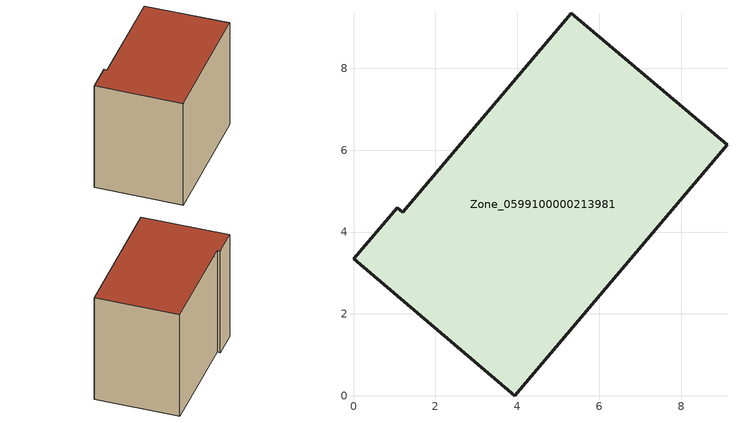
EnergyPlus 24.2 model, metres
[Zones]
Zone_0599100000213981
 floor ground (C_G): 3.94,0 0,3.34 1.07,4.59 1.2,4.48 5.32,9.34 9.12,6.13 z0
 wall outside (C_F): 1.2,4.48 1.07,4.59 0,3.34 3.94,0 9.12,6.13 5.32,9.34 1.2,4.48 z0:6.88
 roof outside (C_R): 9.12,6.13 5.32,9.34 1.2,4.48 1.07,4.59 0,3.34 3.94,0 z6.88
[BUILDING]
Pand.0599100000213981: North Axis=0; Terrain=City; Loads Convergence Tolerance Value=0.04; Temperature Convergence Tolerance Value=0.4; Solar Distribution=FullExterior; Maximum Number of Warmup Days=25; Minimum Number of Warmup Days=1
[Site:Location]
Rotterdam.The.Hague.AP_ZH_NLD Design_Conditions: Latitude=51.96; Longitude=4.45; Time Zone=1; Elevation=-4.5
[SITE:GROUNDTEMPERATURE:BUILDINGSURFACE]
18, 18, 18, 18, 18, 18, 18, 18, 18, 18, 18, 18
[MATERIAL] Thermal Absorptance=0.9; Solar Absorptance=0.7; Visible Absorptance=0.7
Name | Roughness | Thickness | Conductivity | Density | Specific Heat
G.TI.1946 | MediumSmooth | 0.15 | 1 | 540 | 1210
F.TI.1946 | Rough | 0.3 | 0.857143 | 1920 | 840
R.TI.1946 | MediumRough | 0.2 | 0.1 | 1500 | 1000
[CONSTRUCTION]
C_G: G.TI.1946
C_F: F.TI.1946
C_R: R.TI.1946
[ZONE]
Zone_0599100000213981: Type=1; Multiplier=1; Ceiling Height=Autocalculate; Volume=Autocalculate; Floor Area=autocalculate; Part of Total Floor Area=Yes
[ZONEINFILTRATION:DESIGNFLOWRATE]
Infil_Zone_0599100000213981: Zone or ZoneList or Space or SpaceList=Zone_0599100000213981; Schedule=AlwaysOn; Design Flow Rate Calculation Method=Flow/Area; Flow Rate per Floor Area=0.003; Constant Term Coefficient=1; Temperature Term Coefficient=0; Velocity Term Coefficient=0; Velocity Squared Term Coefficient=0
[HVACTEMPLATE:ZONE:IDEALLOADSAIRSYSTEM]
Zone_0599100000213981: Maximum Heating Supply Air Temperature=50; Minimum Cooling Supply Air Temperature=13; Maximum Heating Supply Air Humidity Ratio=0.0156; Minimum Cooling Supply Air Humidity Ratio=0.0077; Heating Limit=NoLimit; Cooling Limit=NoLimit; Dehumidification Control Type=ConstantSensibleHeatRatio; Cooling Sensible Heat Ratio=0.7; Dehumidification Setpoint=60; Humidification Control Type=None; Humidification Setpoint=30; Outdoor Air Method=None; Outdoor Air Flow Rate per Person=0.00944; Outdoor Air Flow Rate per Zone Floor Area=0; Outdoor Air Flow Rate per Zone=0; Demand Controlled Ventilation Type=None; Outdoor Air Economizer Type=NoEconomizer; Heat Recovery Type=None; Sensible Heat Recovery Effectiveness=0.7; Latent Heat Recovery Effectiveness=0.65
[ZONECONTROL:THERMOSTAT]
ThermostatControl_Zone_0599100000213981: Zone or ZoneList=Zone_0599100000213981; Control Type Schedule=DualSetpointControlType; Control 1=Thermostat_Zone_0599100000213981; Temperature Difference Between Cutout And Setpoint=0
[THERMOSTATSETPOINT:DUALSETPOINT]
Thermostat_Zone_0599100000213981: Heating Setpoint Temperature Schedule=HeatingSetpoint_Zone_0599100000213981; Cooling Setpoint Temperature Schedule=CoolingSetpoint_Zone_0599100000213981
[SCHEDULE:COMPACT]
HeatingSetpoint_Zone_0599100000213981: Through: 12/31, For: AllDays, Until: 24:00, 21
CoolingSetpoint_Zone_0599100000213981: Through: 12/31, For: AllDays, Until: 24:00, 24
DualSetpointControlType: Through: 12/31, For: AllDays, Until: 24:00, 4
AlwaysOn: Through: 12/31, For: AllDays, Until: 24:00, 1
